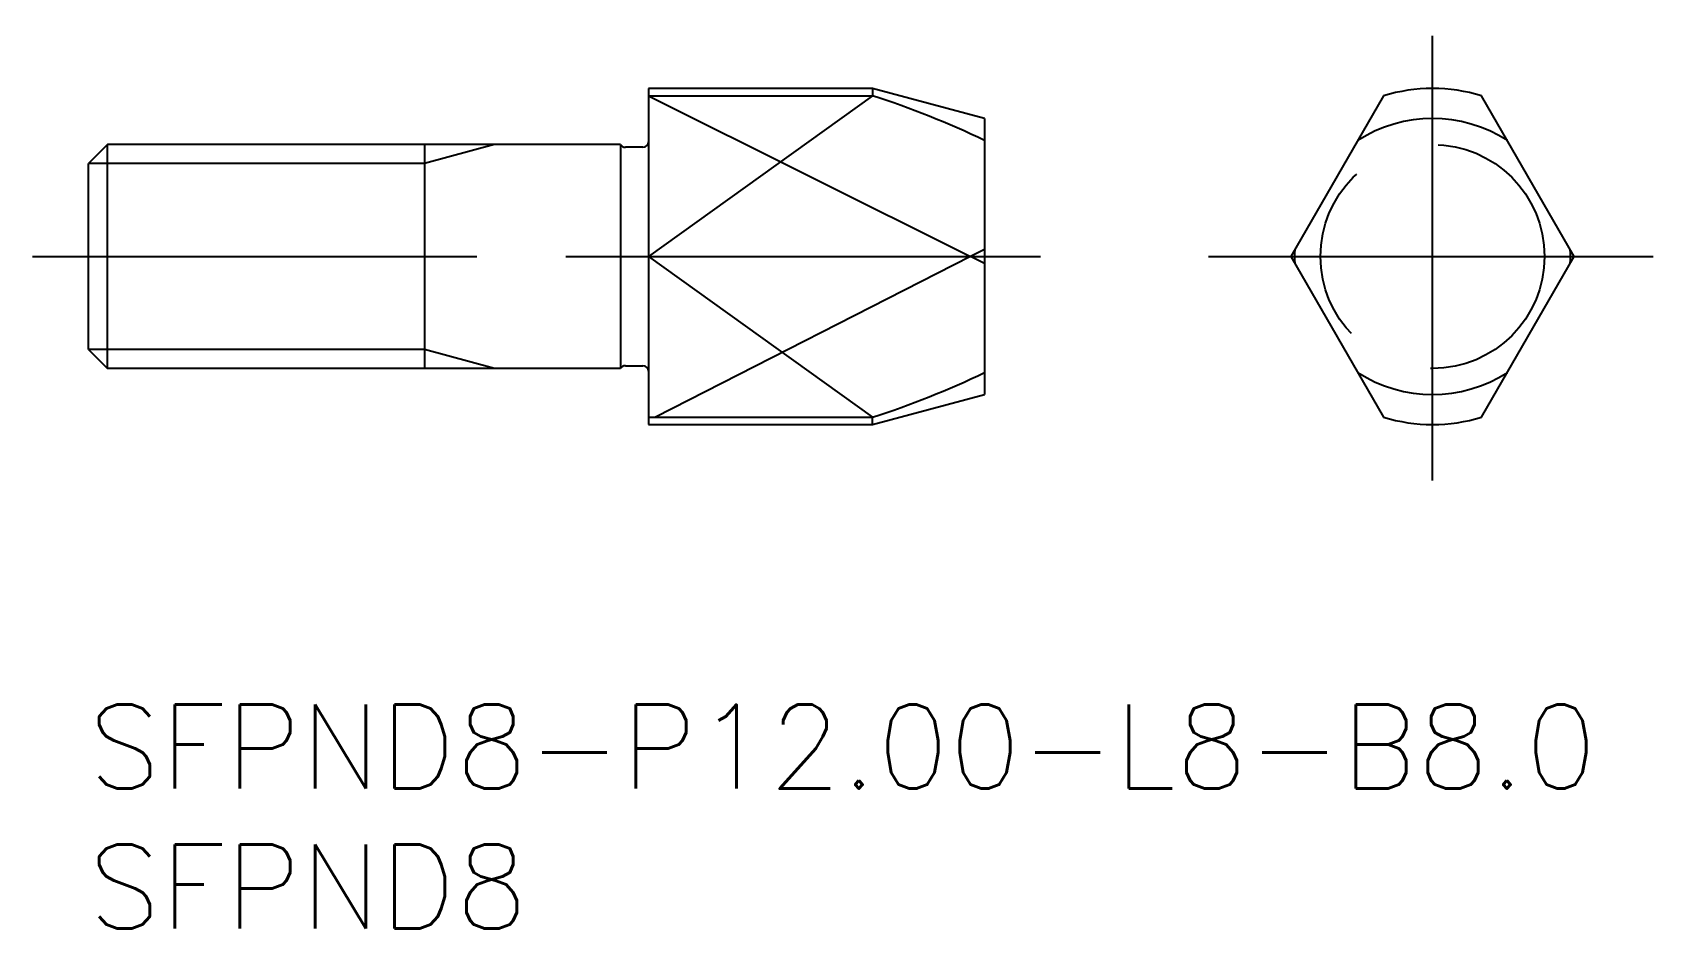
# Model space of a CAD drawing. Extents: x -2 to 56, y -8 to 24.
import ezdxf

# ---------------------------------------------------------------- set-up
doc = ezdxf.new("R2010")
doc.units = 0
doc.header["$LTSCALE"] = 0.5
doc.linetypes.add('CENTER', pattern=[50.8, 31.75, -6.35, 6.35, -6.35])
doc.linetypes.add('DASHED', pattern=[19.05, 12.7, -6.35])
for name, color, linetype in [('MSM_CENTER', 1, 'CENTER'), ('MSM_CONTINUOUS', 7, 'CONTINUOUS'), ('MSM_DASHED', 4, 'DASHED'), ('MSM_NARROW', 5, 'CONTINUOUS'), ('MSM_PART_NUMBER', 7, 'CONTINUOUS')]:
    doc.layers.add(name, color=color, linetype=linetype)
doc.styles.get("Standard").update_dxf_attribs({"font": 'txt.shx', "height": 0.5, "bigfont": 'bigfont.shx'})

# ---------------------------------------------------------------- blocks, each defined once
blk = doc.blocks.new('*U17')
at = {"layer": 'MSM_PART_NUMBER'}
blk.add_text('SFPND8-P12.00-L8-B8.0', height=3, dxfattribs=at).set_placement((0, -3))
blk = doc.blocks.new('*U18')
at = {"layer": 'MSM_PART_NUMBER'}
blk.add_text('SFPND8', height=3, dxfattribs=at).set_placement((0, -8))

msp = doc.modelspace()

# ---------------------------------------------------------------- linework, layer by layer
at = {"layer": 'MSM_CENTER'}
for p, q in [((48, 8), (48, 24)), ((-2, 16), (34, 16)), ((40, 16), (56, 16))]:
    msp.add_line(p, q, dxfattribs=at)
at = {"layer": 'MSM_CONTINUOUS'}
for p, q in [((28, 22), (20, 22)), ((20, 22), (20, 10)), ((20, 21.739), (28, 21.739)), ((32, 20.928), (28, 22)), ((28, 22), (28, 21.739)), ((46.25, 21.739), (42.937, 16)), ((53.063, 16), (49.75, 21.739)), ((32, 20.928), (32, 11.072)), ((0.676, 20), (0, 19.323)), ((19, 20), (0.676, 20)), ((0.676, 12), (0.676, 20)), ((12, 20), (12, 12)), ((19, 20), (19, 12)), ((19.8, 19.9), (19.173, 19.9)), ((0, 12.677), (0, 19.323)), ((32, 16.245), (31.495, 16)), ((20, 16), (31.495, 16)), ((32, 15.755), (31.495, 16)), ((42.937, 16), (46.25, 10.261)), ((49.75, 10.261), (53.063, 16)), ((0, 12.677), (0.676, 12)), ((19, 12), (0.676, 12)), ((19.173, 12.1), (19.8, 12.1)), ((28, 10), (32, 11.072)), ((20, 10.261), (28, 10.261)), ((20, 10), (28, 10)), ((28, 10), (28, 10.261))]:
    msp.add_line(p, q, dxfattribs=at)
for centre, radius, start, end in [((18.894, -6.846), 30, 64.09548, 72.32965), ((48, 16), 6, 73.04224, 106.95776), ((48, 16), 4.928, 57.15215, 122.84785), ((19.173, 20.1), 0.2, 210, 270), ((19.8, 20.1), 0.2, 270, 0), ((48, 16), 4.928, 177.15215, 182.84785), ((48, 16), 4.928, 357.15215, 2.84785), ((19.173, 11.9), 0.2, 90, 150), ((19.8, 11.9), 0.2, 0, 90), ((18.894, 38.846), 30, 287.67035, 295.90452), ((48, 16), 4.928, 237.15215, 302.84785), ((48, 16), 6, 253.04224, 286.95776)]:
    msp.add_arc(centre, radius, start, end, dxfattribs=at)
at = {"layer": 'MSM_DASHED'}
msp.add_circle((48, 16), 4, dxfattribs=at)
at = {"layer": 'MSM_NARROW'}
for p, q in [((20, 21.739), (31.495, 16)), ((28, 21.739), (20, 16)), ((14.5, 20), (12, 19.323)), ((12, 19.323), (0, 19.323)), ((20, 16), (28, 10.261)), ((31.495, 16), (20.254, 10.261)), ((12, 12.677), (0, 12.677)), ((14.5, 12), (12, 12.677))]:
    msp.add_line(p, q, dxfattribs=at)

# ---------------------------------------------------------------- block references
at = {"layer": 'MSM_CONTINUOUS'}
for name in ['*U17', '*U18']:
    msp.add_blockref(name, (0, 0), dxfattribs=at)

doc.saveas('drawing.dxf')
